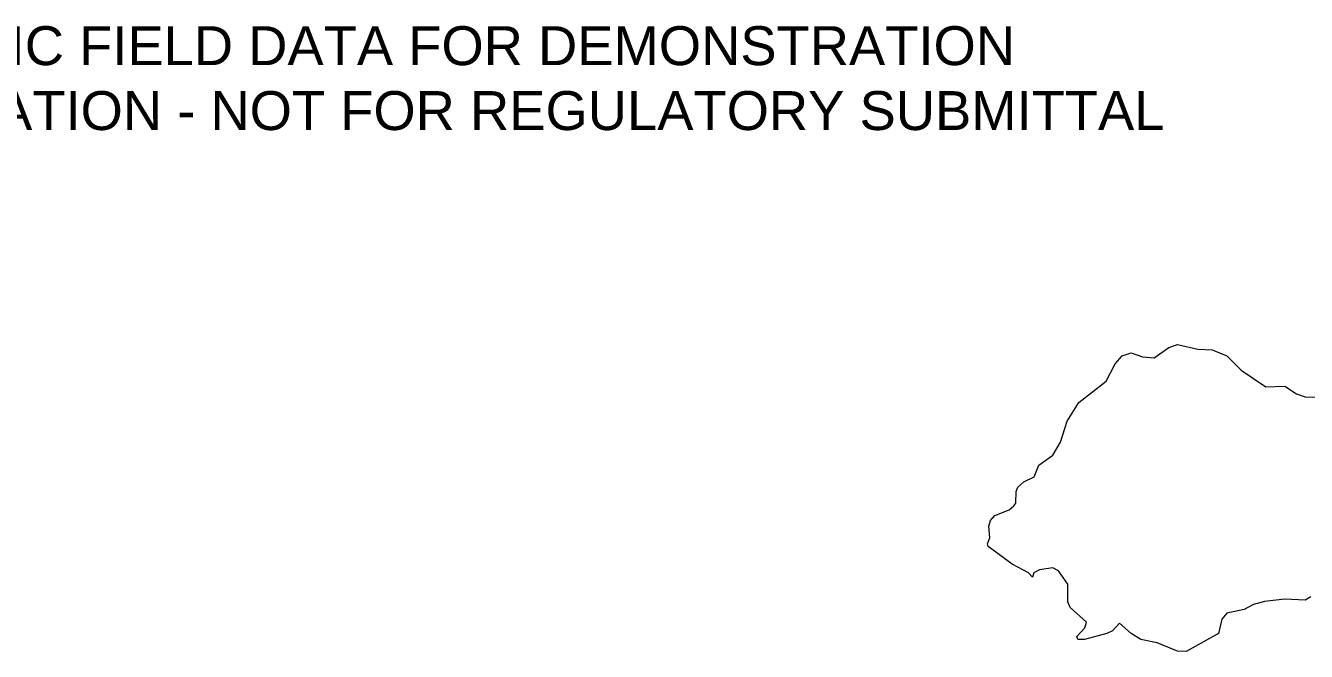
# Model space of a CAD drawing. Extents: x 2962410 to 2964430, y 489634 to 491632.
# Drawn here: x 2963293 to 2964017, y 491278 to 491632 of the extents above; entities that cross this region are included whole.
import ezdxf

# ---------------------------------------------------------------- set-up
doc = ezdxf.new("R2010")
doc.units = 21
doc.header["$LTSCALE"] = 10
doc.header["$MEASUREMENT"] = 0
doc.layers.add('ANNO-SAMPLE', color=1, linetype='CONTINUOUS', lineweight=35)
doc.layers.add('TOPO-CONTOUR-MINOR', color=36, linetype='CONTINUOUS', lineweight=13)
doc.styles.add('LABEL', font='arial.ttf')

msp = doc.modelspace()

# ---------------------------------------------------------------- linework, layer by layer
at = {"layer": 'TOPO-CONTOUR-MINOR', "elevation": 892}
msp.add_lwpolyline([(2964019.48, 491309.11), (2964016.2, 491307.18), (2964004.72, 491307.89), (2963993.24, 491306.43), (2963987.01, 491304.71), (2963981.76, 491301.91), (2963971.92, 491299.9), (2963969.16, 491296.51), (2963967.21, 491288.31), (2963948.95, 491278.31), (2963944, 491278.47), (2963932.55, 491283.16), (2963923.33, 491285.03), (2963917.96, 491288.31), (2963911.23, 491294.15), (2963907.26, 491289.95), (2963904.18, 491288.31), (2963891.54, 491284.95), (2963887.75, 491285.03), (2963887.15, 491286.67), (2963891.71, 491291.59), (2963892.68, 491294.87), (2963883.34, 491303.1), (2963882.08, 491306.35), (2963882.01, 491316.19), (2963876.78, 491323.82), (2963873.5, 491325.45), (2963866.05, 491324.39), (2963862.87, 491322.75), (2963862.02, 491320.2), (2963859.83, 491322.75), (2963850.53, 491327.67), (2963837.09, 491337.52), (2963836.64, 491339.16), (2963837.86, 491342.44), (2963837.31, 491349), (2963838.41, 491352.28), (2963840.7, 491355.06), (2963848.9, 491358.25), (2963851.61, 491360.48), (2963852.57, 491362.12), (2963852.84, 491368.68), (2963853.82, 491371.1), (2963857.1, 491374.03), (2963863.08, 491376.88), (2963865.73, 491383.44), (2963873.5, 491389.26), (2963877.99, 491396.56), (2963881.7, 491408.44), (2963888.26, 491418.94), (2963903.66, 491431.01), (2963908.88, 491440.85), (2963912.87, 491445.24), (2963917.79, 491447.06), (2963924.35, 491444.82), (2963930.91, 491444.22), (2963939.11, 491450.05), (2963944.03, 491451.66), (2963955.51, 491449.16), (2963963.71, 491448.73), (2963971.92, 491445.26), (2963980.12, 491437.17), (2963994.1, 491427.73), (2964004.72, 491428.11), (2964011.28, 491423.92), (2964016.2, 491422.17), (2964027.68, 491421.88)], dxfattribs=at)

# ---------------------------------------------------------------- texts
at = {"layer": 'ANNO-SAMPLE', "insert": (2963420.23, 491602.08), "char_height": 22, "width": 1500, "attachment_point": 5, "style": 'LABEL'}
msp.add_mtext('SAMPLE - SYNTHETIC FIELD DATA FOR DEMONSTRATION\\PNOT A WETLAND DELINEATION - NOT FOR REGULATORY SUBMITTAL', dxfattribs=at)

doc.saveas('drawing.dxf')
